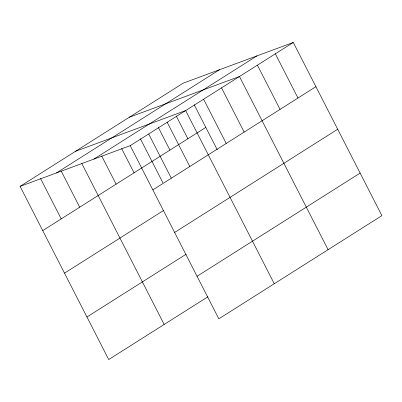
<?xml version="1.0" encoding="UTF-8"?>
<svg xmlns="http://www.w3.org/2000/svg" width="402" height="402" viewBox="0 0 402 402"><rect width="100%" height="100%" fill="white"/><g stroke="black" fill="none" stroke-linecap="round" stroke-linejoin="round"><path stroke-width="0.6" d="M20.1 186.372L183.171 83.169L293.284 42.456L381.9 215.628L218.829 318.831L130.208 145.66L20.1 186.372L108.716 359.544L207.955 296.741M56.436 172.935L219.507 69.732M93.872 159.097L256.948 55.888M130.208 145.66L293.284 42.456M42.738 230.607L205.809 127.404M152.845 189.895L315.917 86.691M64.511 273.154L163.745 210.352M174.619 232.446L337.695 129.243M86.943 316.997L186.176 254.19M197.055 276.285L360.127 173.081M129.359 117.223L239.466 76.511L328.087 249.687M75.546 151.283L185.654 110.57L274.27 283.742M275.345 53.808L297.982 98.043M257.406 65.159L280.043 109.394M221.532 87.867L244.165 132.102M203.593 99.219L226.231 143.454M194.206 104.731L217.256 149.77M176.272 116.083L187.87 138.755M167.172 122.268L189.809 166.503M158.333 127.439L169.935 150.107M148.69 133.961L171.327 178.197M140.393 138.79L162.88 182.734M121.605 148.484L134.057 172.81M101.691 155.966L116.118 184.166M81.772 163.448L164.162 324.454M61.31 171.272L79.702 207.211M40.562 178.543L61.22 218.909"/></g></svg>
